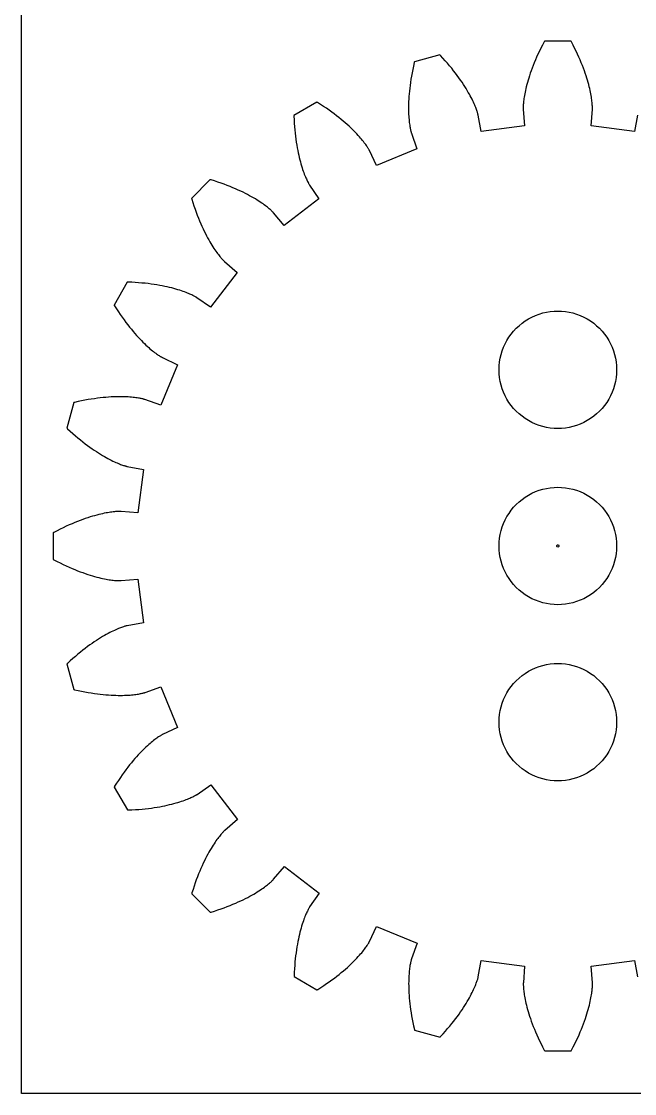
# Model space of a CAD drawing. Extents: x 0 to 209, y 27 to 297.
# Drawn here: x 0.4 to 52.6, y 26.8 to 118.1 of the extents above; entities that cross this region are included whole.
import ezdxf

# ---------------------------------------------------------------- set-up
doc = ezdxf.new("R2010")
doc.units = 0
for name, color, linetype in [('BoundingBox', 7, 'CONTINUOUS'), ('Centres', 7, 'CONTINUOUS'), ('Circles', 7, 'CONTINUOUS'), ('Gears', 7, 'CONTINUOUS')]:
    doc.layers.add(name, color=color, linetype=linetype)

msp = doc.modelspace()

# ---------------------------------------------------------------- linework, layer by layer
at = {"layer": 'BoundingBox', "color": 7}
msp.add_lwpolyline([(0.350749, 296.646874), (209.200745, 296.646874), (209.200745, 26.79689), (0.350749, 26.79689)], close=True, dxfattribs=at)
at = {"layer": 'Centres', "color": 7}
for points in [[(43.530004, 77.742168), (45.077007, 78.635332), (46.982999, 78.635332), (48.530002, 77.742168)], [(41.030004, 73.412042), (41.030004, 75.198368), (41.982999, 76.849003), (43.530004, 77.742168)], [(48.530002, 77.742168), (50.077008, 76.849003), (51.030002, 75.198368), (51.030002, 73.412042)], [(43.530004, 69.081913), (41.982999, 69.975078), (41.030004, 71.625713), (41.030004, 73.412042)], [(45.933847, 73.412042), (45.933847, 73.446395), (45.952182, 73.478137), (45.981924, 73.495314)], [(45.981924, 73.328767), (45.952175, 73.345938), (45.933847, 73.377688), (45.933847, 73.412042)], [(45.981924, 73.495314), (46.011677, 73.512486), (46.048329, 73.512486), (46.078082, 73.495314)], [(46.078082, 73.328767), (46.048329, 73.311595), (46.011677, 73.311595), (45.981924, 73.328767)], [(46.078082, 73.495314), (46.107832, 73.478143), (46.126159, 73.446395), (46.126159, 73.412042)], [(46.126159, 73.412042), (46.126159, 73.377688), (46.107824, 73.345944), (46.078082, 73.328767)], [(51.030002, 73.412042), (51.030002, 71.625713), (50.077008, 69.975078), (48.530002, 69.081913)], [(48.530002, 69.081913), (46.982999, 68.188751), (45.077007, 68.188751), (43.530004, 69.081913)]]:
    msp.add_open_spline(points, degree=3, dxfattribs=at)
at = {"layer": 'Circles', "color": 7}
for points in [[(43.529443, 92.741749), (45.076446, 93.634913), (46.982438, 93.634913), (48.529441, 92.741749)], [(41.029443, 88.41162), (41.029443, 90.197949), (41.982438, 91.848584), (43.529443, 92.741749)], [(48.529441, 92.741749), (50.076447, 91.848584), (51.029441, 90.197949), (51.029441, 88.41162)], [(43.529443, 84.081494), (41.982438, 84.974659), (41.029443, 86.625294), (41.029443, 88.41162)], [(51.029441, 88.41162), (51.029441, 86.625294), (50.076447, 84.974659), (48.529441, 84.081494)], [(48.529441, 84.081494), (46.982438, 83.18833), (45.076446, 83.18833), (43.529443, 84.081494)], [(43.529443, 62.741748), (45.076446, 63.634912), (46.982438, 63.634912), (48.529441, 62.741748)], [(41.029443, 58.411622), (41.029443, 60.197948), (41.982438, 61.848583), (43.529443, 62.741748)], [(48.529441, 62.741748), (50.076447, 61.848583), (51.029441, 60.197948), (51.029441, 58.411622)], [(43.529443, 54.081493), (41.982438, 54.974658), (41.029443, 56.625293), (41.029443, 58.411622)], [(51.029441, 58.411622), (51.029441, 56.625293), (50.076447, 54.974658), (48.529441, 54.081493)], [(48.529441, 54.081493), (46.982438, 53.188329), (45.076446, 53.188329), (43.529443, 54.081493)]]:
    msp.add_open_spline(points, degree=3, dxfattribs=at)
at = {"layer": 'Gears', "color": 7}
msp.add_lwpolyline([(52.806383, 110.090824), (52.549142, 108.698714), (48.857202, 109.184224), (48.968702, 110.595443), (48.969496, 110.608937), (48.97029, 110.63013), (48.971084, 110.659329), (48.971348, 110.696429), (48.971084, 110.74143), (48.970025, 110.79423), (48.967909, 110.855031), (48.963913, 110.923529), (48.958913, 110.99993), (48.951928, 111.084131), (48.943937, 111.176129), (48.933328, 111.275729), (48.920231, 111.38297), (48.904726, 111.49795), (48.886338, 111.620431), (48.864748, 111.750341), (48.839956, 111.88784), (48.811757, 112.032602), (48.779658, 112.184591), (48.743656, 112.3439), (48.703357, 112.510309), (48.658857, 112.683831), (48.609755, 112.864221), (48.555857, 113.05148), (48.496855, 113.245441), (48.432757, 113.446151), (48.363156, 113.653291), (48.287855, 113.86677), (48.206956, 114.086631), (48.119855, 114.31259), (48.026555, 114.544691), (47.926855, 114.782559), (47.820546, 115.026291), (47.707505, 115.275631), (47.587437, 115.53042), (47.460207, 115.790399), (47.325605, 116.055671), (47.183516, 116.325979), (47.165207, 116.359981), (47.156211, 116.377179), (47.151211, 116.385169), (47.148221, 116.389165), (47.147692, 116.390223), (47.147427, 116.390752), (47.147189, 116.391281), (44.898149, 116.391017), (44.897884, 116.390487), (44.897662, 116.389958), (44.897133, 116.3889), (44.895016, 116.384905), (44.891021, 116.376914), (44.881019, 116.359822), (44.86271, 116.325723), (44.72073, 116.055472), (44.586139, 115.790193), (44.458998, 115.530123), (44.339028, 115.275232), (44.225948, 115.025902), (44.119779, 114.782252), (44.020179, 114.544302), (43.92698, 114.312212), (43.839979, 114.086202), (43.75898, 113.866341), (43.68388, 113.652693), (43.61438, 113.445593), (43.550179, 113.244883), (43.49138, 113.050843), (43.437479, 112.863623), (43.388478, 112.683244), (43.34388, 112.509693), (43.303679, 112.343294), (43.267781, 112.183972), (43.235779, 112.031932), (43.20748, 111.887152), (43.182794, 111.749672), (43.161389, 111.619732), (43.143001, 111.497283), (43.12739, 111.382383), (43.114479, 111.275092), (43.103869, 111.175394), (43.095878, 111.083494), (43.089872, 110.999293), (43.084872, 110.922891), (43.081882, 110.854293), (43.079765, 110.793492), (43.078707, 110.740594), (43.078178, 110.695792), (43.078707, 110.658594), (43.079765, 110.629392), (43.080824, 110.608199), (43.081353, 110.594784), (43.193203, 109.183566), (39.501432, 108.697044), (39.243812, 110.089054), (39.240822, 110.102257), (39.236827, 110.122948), (39.229816, 110.151348), (39.22082, 110.187247), (39.209125, 110.230546), (39.194415, 110.281346), (39.176714, 110.339546), (39.155812, 110.404946), (39.131417, 110.477447), (39.103517, 110.556946), (39.071418, 110.643648), (39.035516, 110.737045), (38.995117, 110.837397), (38.950318, 110.944227), (38.900716, 111.057808), (38.846218, 111.177876), (38.786718, 111.304106), (38.721818, 111.436718), (38.651418, 111.575206), (38.575417, 111.719748), (38.493517, 111.870166), (38.405618, 112.026095), (38.311418, 112.187626), (38.210887, 112.354637), (38.103728, 112.526666), (37.989827, 112.703887), (37.868968, 112.885967), (37.741077, 113.072777), (37.605817, 113.264166), (37.463288, 113.459968), (37.313137, 113.660006), (37.155268, 113.864037), (36.989488, 114.071867), (36.815736, 114.283356), (36.633867, 114.498426), (36.443597, 114.716757), (36.244967, 114.938047), (36.037867, 115.162347), (36.011366, 115.190547), (35.997978, 115.204755), (35.990967, 115.211766), (35.986971, 115.215761), (35.986178, 115.216555), (35.985648, 115.217084), (35.985119, 115.217613), (33.812819, 114.635162), (33.812639, 114.634633), (33.812588, 114.634104), (33.812324, 114.633046), (33.811266, 114.628045), (33.809149, 114.619049), (33.804148, 114.600158), (33.796158, 114.562558), (33.728858, 114.264709), (33.667658, 113.973677), (33.612156, 113.689489), (33.562158, 113.412316), (33.517456, 113.142238), (33.477957, 112.879337), (33.443257, 112.623667), (33.413158, 112.375367), (33.387758, 112.134538), (33.366459, 111.901257), (33.349155, 111.675517), (33.335158, 111.457326), (33.325157, 111.246916), (33.318146, 111.044356), (33.314151, 110.849467), (33.313357, 110.662618), (33.314415, 110.483556), (33.31841, 110.312347), (33.325422, 110.149168), (33.333412, 109.994016), (33.343519, 109.846836), (33.355108, 109.707708), (33.36802, 109.576538), (33.38191, 109.453427), (33.396621, 109.338458), (33.411914, 109.231426), (33.427524, 109.132427), (33.44332, 109.041527), (33.458825, 108.958527), (33.473932, 108.883528), (33.488643, 108.816427), (33.502243, 108.757227), (33.515049, 108.705927), (33.526452, 108.662426), (33.536453, 108.626726), (33.544444, 108.598728), (33.55045, 108.578434), (33.555451, 108.565734), (34.028682, 107.231615), (30.588662, 105.806136), (29.979541, 107.083996), (29.973535, 107.095903), (29.963533, 107.114714), (29.949431, 107.140326), (29.931334, 107.172626), (29.908738, 107.211528), (29.881438, 107.256827), (29.849339, 107.308326), (29.812239, 107.366127), (29.769837, 107.429828), (29.722138, 107.499527), (29.668938, 107.574827), (29.609939, 107.655827), (29.545039, 107.742327), (29.474139, 107.834027), (29.396939, 107.930928), (29.313338, 108.032718), (29.223139, 108.139356), (29.126238, 108.250608), (29.022397, 108.366297), (28.911619, 108.486137), (28.793628, 108.610208), (28.668297, 108.738147), (28.535598, 108.869817), (28.395189, 109.005067), (28.247208, 109.143558), (28.091268, 109.285298), (27.927469, 109.429827), (27.75557, 109.577218), (27.575428, 109.727107), (27.386968, 109.879256), (27.190298, 110.033606), (26.984878, 110.189797), (26.771079, 110.347687), (26.548397, 110.507046), (26.317037, 110.667656), (26.076907, 110.829277), (25.827677, 110.991728), (25.569497, 111.154688), (25.536597, 111.175087), (25.520198, 111.185273), (25.512197, 111.190274), (25.508197, 111.192391), (25.507218, 111.19292), (25.506768, 111.193184), (25.506318, 111.193449), (23.558778, 110.068711), (23.558728, 110.068181), (23.558798, 110.067652), (23.558778, 110.066594), (23.558888, 110.061593), (23.559205, 110.051592), (23.559496, 110.032304), (23.561507, 109.993603), (23.573707, 109.688512), (23.590008, 109.391504), (23.609907, 109.102624), (23.633408, 108.822012), (23.660308, 108.549613), (23.690208, 108.285403), (23.722908, 108.029464), (23.758308, 107.781972), (23.796008, 107.542633), (23.835708, 107.311842), (23.877508, 107.089164), (23.920908, 106.875034), (23.965708, 106.669243), (24.011608, 106.471764), (24.058508, 106.282624), (24.106308, 106.101884), (24.154508, 105.929423), (24.202908, 105.765154), (24.251308, 105.609304), (24.299508, 105.461524), (24.347408, 105.321993), (24.394708, 105.190553), (24.441108, 105.067294), (24.486308, 104.952034), (24.530308, 104.844634), (24.572709, 104.745233), (24.613408, 104.653732), (24.652108, 104.569833), (24.688608, 104.493733), (24.722708, 104.425233), (24.754108, 104.364233), (24.782808, 104.310533), (24.808308, 104.264234), (24.830607, 104.225335), (24.849409, 104.193434), (24.86471, 104.168537), (24.875909, 104.150545), (24.88391, 104.139353), (25.68626, 102.973072), (22.732461, 100.705871), (21.8133, 101.782601), (21.804302, 101.792602), (21.790001, 101.808213), (21.769901, 101.829406), (21.744001, 101.855904), (21.712101, 101.887506), (21.674001, 101.924206), (21.629601, 101.965804), (21.578801, 102.012005), (21.521501, 102.062504), (21.457401, 102.117505), (21.386501, 102.176505), (21.308501, 102.239505), (21.223501, 102.306105), (21.131201, 102.376305), (21.031501, 102.449904), (20.924371, 102.526604), (20.809681, 102.606106), (20.687301, 102.688505), (20.557111, 102.773405), (20.419011, 102.860505), (20.272951, 102.949704), (20.118731, 103.040904), (19.956541, 103.133804), (19.785901, 103.228104), (19.607081, 103.323505), (19.419821, 103.420004), (19.224121, 103.517304), (19.020021, 103.615105), (18.807231, 103.713305), (18.585901, 103.811505), (18.355831, 103.909605), (18.117091, 104.007405), (17.869671, 104.104505), (17.613421, 104.200805), (17.348351, 104.296005), (17.074431, 104.390003), (16.791781, 104.482303), (16.500221, 104.572905), (16.463121, 104.584097), (16.444621, 104.590103), (16.43562, 104.593092), (16.430619, 104.594151), (16.42964, 104.59441), (16.429032, 104.59464), (16.428529, 104.59481), (14.838429, 103.004259), (14.838499, 103.00373), (14.838739, 103.003201), (14.83903, 103.002142), (14.841041, 102.997142), (14.844042, 102.988146), (14.849042, 102.969546), (14.860342, 102.932446), (14.950942, 102.640936), (15.043442, 102.358295), (15.137342, 102.084427), (15.232742, 101.819436), (15.329042, 101.563267), (15.426243, 101.315725), (15.524142, 101.077095), (15.622242, 100.847077), (15.720642, 100.625676), (15.818742, 100.413057), (15.916643, 100.208825), (16.014043, 100.013165), (16.110642, 99.825946), (16.206142, 99.647106), (16.300443, 99.476527), (16.393243, 99.314356), (16.484443, 99.160196), (16.573742, 99.014157), (16.660942, 98.876145), (16.745842, 98.745957), (16.828242, 98.623566), (16.907943, 98.508877), (16.984542, 98.401686), (17.058143, 98.302087), (17.128442, 98.209787), (17.195143, 98.124787), (17.258042, 98.046885), (17.317042, 97.975985), (17.371942, 97.911887), (17.422542, 97.854486), (17.468743, 97.803786), (17.510242, 97.759386), (17.546943, 97.721186), (17.578643, 97.689285), (17.605142, 97.663382), (17.626343, 97.643195), (17.641943, 97.628695), (17.651945, 97.6197), (18.728945, 96.700788), (16.462545, 93.74639), (15.296004, 94.548538), (15.284905, 94.555549), (15.266905, 94.566953), (15.241905, 94.58214), (15.210005, 94.601031), (15.170905, 94.623442), (15.124605, 94.648947), (15.071005, 94.677446), (15.010005, 94.708947), (14.941505, 94.743046), (14.865305, 94.779448), (14.781505, 94.818146), (14.689905, 94.858746), (14.590505, 94.901148), (14.483135, 94.945146), (14.367965, 94.990448), (14.244565, 95.036747), (14.113115, 95.084047), (13.973605, 95.131947), (13.825895, 95.180048), (13.669905, 95.228647), (13.505715, 95.277047), (13.333316, 95.325246), (13.152456, 95.372948), (12.963296, 95.419747), (12.765836, 95.465748), (12.560066, 95.510447), (12.345776, 95.553746), (12.123206, 95.595447), (11.892366, 95.635147), (11.653087, 95.672848), (11.405497, 95.708146), (11.149667, 95.740748), (10.885417, 95.770548), (10.613027, 95.797146), (10.332337, 95.820536), (10.043496, 95.840432), (9.746436, 95.856519), (9.441386, 95.86861), (9.402686, 95.869669), (9.383385, 95.870198), (9.373383, 95.870462), (9.368383, 95.870523), (9.367377, 95.870534), (9.366822, 95.870582), (9.366293, 95.870642), (8.241953, 93.922703), (8.242244, 93.922439), (8.242614, 93.921909), (8.243223, 93.920851), (8.246223, 93.916856), (8.251224, 93.908865), (8.261423, 93.892355), (8.281923, 93.859455), (8.445043, 93.601346), (8.607453, 93.352325), (8.769183, 93.112105), (8.929833, 92.880695), (9.089263, 92.658146), (9.247203, 92.444394), (9.403483, 92.239096), (9.557883, 92.042325), (9.710063, 91.853916), (9.859993, 91.673885), (10.007383, 91.502054), (10.151993, 91.338235), (10.293813, 91.182414), (10.432354, 91.034345), (10.567494, 90.894094), (10.699254, 90.761345), (10.827214, 90.636126), (10.951314, 90.518164), (11.071354, 90.407404), (11.187014, 90.303656), (11.298184, 90.206654), (11.404894, 90.116455), (11.506664, 90.032955), (11.603464, 89.955654), (11.695264, 89.884656), (11.781764, 89.819754), (11.862764, 89.760855), (11.938064, 89.707655), (12.007764, 89.659956), (12.071564, 89.617655), (12.129264, 89.580454), (12.180964, 89.548355), (12.226164, 89.521055), (12.265064, 89.49846), (12.297564, 89.480256), (12.323065, 89.466366), (12.342065, 89.456365), (12.353965, 89.450358), (13.632015, 88.841669), (12.207525, 85.401178), (10.873221, 85.874147), (10.860421, 85.878142), (10.840022, 85.884148), (10.812121, 85.892139), (10.776321, 85.90214), (10.732822, 85.913649), (10.681522, 85.926349), (10.622322, 85.940161), (10.555321, 85.95466), (10.480322, 85.969873), (10.397421, 85.985378), (10.306421, 86.001068), (10.207422, 86.016466), (10.100431, 86.031759), (9.985351, 86.04647), (9.862261, 86.060361), (9.731201, 86.073167), (9.592001, 86.084755), (9.444882, 86.094942), (9.289621, 86.102932), (9.126441, 86.108938), (8.955352, 86.112933), (8.776211, 86.11505), (8.589252, 86.114256), (8.394411, 86.110261), (8.191732, 86.103276), (7.981412, 86.093169), (7.763281, 86.079675), (7.537592, 86.062266), (7.304171, 86.040861), (7.063392, 86.015355), (6.815121, 85.985354), (6.559442, 85.950654), (6.296512, 85.910953), (6.026492, 85.866355), (5.749351, 85.816253), (5.465242, 85.760754), (5.174162, 85.699453), (4.876312, 85.632154), (4.838711, 85.623158), (4.81991, 85.619163), (4.810909, 85.617046), (4.805908, 85.615988), (4.804903, 85.615723), (4.804268, 85.615533), (4.803818, 85.615414), (4.221928, 83.442904), (4.222378, 83.442639), (4.222775, 83.44211), (4.223595, 83.441316), (4.227596, 83.438327), (4.234596, 83.431315), (4.248696, 83.418007), (4.276896, 83.391408), (4.501316, 83.184268), (4.722706, 82.985648), (4.940966, 82.795577), (5.156106, 82.613758), (5.367636, 82.439966), (5.575596, 82.274316), (5.779596, 82.116527), (5.979736, 81.966418), (6.175536, 81.823897), (6.366926, 81.688677), (6.553746, 81.560827), (6.735826, 81.440156), (6.913136, 81.326216), (7.085286, 81.219147), (7.252176, 81.118587), (7.413796, 81.024488), (7.569746, 80.936686), (7.720086, 80.854787), (7.864686, 80.778888), (8.003316, 80.708687), (8.135856, 80.643887), (8.262136, 80.584488), (8.382196, 80.529987), (8.495746, 80.480486), (8.602726, 80.435888), (8.702976, 80.395587), (8.796476, 80.359587), (8.883176, 80.327687), (8.962776, 80.299688), (9.035376, 80.275373), (9.100776, 80.254471), (9.158976, 80.236876), (9.209676, 80.222271), (9.253076, 80.210577), (9.289076, 80.201581), (9.317476, 80.194569), (9.338177, 80.189569), (9.351176, 80.187452), (10.743276, 79.930214), (10.257776, 76.238273), (8.846556, 76.349763), (8.833057, 76.350557), (8.811856, 76.351351), (8.782656, 76.352145), (8.745556, 76.352409), (8.700556, 76.352145), (8.647656, 76.351086), (8.586856, 76.34897), (8.518356, 76.344974), (8.442056, 76.339974), (8.357956, 76.332962), (8.265956, 76.324972), (8.166356, 76.314362), (8.059116, 76.301265), (7.944146, 76.285761), (7.821666, 76.267372), (7.691746, 76.245782), (7.554246, 76.220991), (7.409486, 76.192791), (7.257506, 76.16079), (7.098196, 76.124791), (6.931786, 76.08449), (6.758266, 76.039989), (6.577866, 75.990891), (6.390616, 75.93699), (6.196656, 75.87799), (5.995936, 75.81389), (5.788806, 75.744291), (5.575336, 75.668991), (5.355466, 75.588092), (5.129506, 75.500991), (4.897396, 75.407691), (4.659526, 75.30799), (4.415796, 75.201681), (4.166466, 75.088651), (3.911666, 74.96857), (3.651696, 74.84135), (3.386426, 74.706741), (3.116116, 74.564659), (3.082116, 74.54635), (3.064916, 74.537354), (3.056915, 74.532354), (3.052914, 74.529364), (3.051909, 74.528835), (3.051353, 74.52857), (3.05085, 74.528329), (3.051141, 72.279289), (3.051591, 72.279025), (3.052226, 72.278794), (3.053205, 72.278265), (3.057206, 72.276148), (3.066207, 72.272153), (3.083307, 72.262152), (3.117407, 72.243843), (3.387657, 72.101862), (3.652937, 71.967271), (3.913007, 71.840131), (4.167897, 71.720161), (4.417227, 71.607073), (4.660877, 71.500911), (4.898837, 71.401211), (5.130927, 71.308012), (5.356937, 71.221011), (5.576787, 71.140012), (5.790437, 71.064912), (5.997537, 70.995412), (6.198247, 70.931213), (6.392297, 70.872412), (6.579517, 70.818511), (6.759887, 70.769513), (6.933437, 70.724912), (7.099847, 70.684711), (7.259167, 70.648813), (7.411197, 70.616811), (7.555987, 70.588512), (7.693467, 70.563826), (7.823397, 70.542315), (7.945857, 70.523927), (8.060757, 70.508316), (8.168047, 70.495405), (8.267747, 70.484795), (8.359747, 70.476805), (8.443847, 70.470799), (8.520247, 70.465798), (8.588847, 70.462808), (8.649647, 70.460691), (8.702547, 70.459633), (8.747347, 70.459104), (8.784447, 70.459633), (8.813647, 70.460691), (8.834946, 70.46175), (8.848347, 70.462279), (10.259567, 70.574129), (10.746087, 66.882361), (9.354087, 66.624731), (9.340887, 66.621741), (9.320088, 66.617746), (9.291688, 66.610734), (9.255788, 66.601738), (9.212388, 66.590044), (9.161488, 66.575333), (9.103288, 66.557632), (9.037888, 66.53673), (8.965388, 66.512336), (8.885788, 66.484435), (8.799088, 66.452434), (8.705588, 66.416535), (8.605248, 66.376136), (8.498428, 66.331334), (8.384849, 66.281735), (8.264778, 66.227234), (8.138538, 66.167734), (8.005938, 66.102835), (7.867438, 66.032434), (7.722908, 65.956536), (7.572489, 65.874634), (7.416558, 65.786734), (7.255028, 65.692535), (7.088018, 65.592004), (6.915988, 65.484845), (6.738768, 65.370944), (6.556688, 65.250085), (6.369878, 65.122186), (6.178478, 64.986936), (5.982688, 64.844394), (5.782658, 64.694246), (5.578618, 64.536385), (5.370799, 64.370594), (5.159298, 64.196856), (4.944228, 64.014984), (4.725898, 63.824706), (4.504609, 63.626086), (4.280309, 63.418986), (4.252108, 63.392485), (4.238009, 63.379097), (4.231008, 63.372086), (4.228007, 63.368091), (4.227161, 63.367297), (4.226737, 63.366768), (4.226314, 63.366239), (4.808754, 61.193938), (4.809257, 61.193758), (4.809786, 61.193708), (4.810765, 61.193443), (4.815765, 61.192385), (4.824767, 61.190268), (4.843666, 61.185268), (4.881266, 61.177277), (5.179116, 61.110076), (5.470146, 61.048878), (5.754336, 60.993376), (6.031516, 60.943378), (6.301586, 60.898676), (6.564496, 60.859177), (6.820156, 60.824476), (7.068466, 60.794377), (7.309276, 60.768977), (7.542566, 60.747679), (7.768316, 60.730481), (7.986506, 60.716484), (8.196906, 60.706483), (8.399456, 60.699471), (8.594356, 60.695476), (8.781206, 60.694682), (8.960266, 60.695741), (9.131476, 60.699736), (9.294666, 60.706747), (9.449806, 60.714738), (9.596986, 60.724845), (9.736116, 60.736434), (9.867286, 60.749345), (9.990396, 60.763236), (10.105366, 60.777947), (10.212396, 60.79324), (10.311396, 60.80885), (10.402296, 60.824646), (10.485296, 60.84015), (10.560296, 60.855258), (10.627396, 60.869969), (10.686496, 60.883674), (10.737796, 60.89648), (10.781296, 60.907884), (10.816996, 60.917885), (10.844996, 60.925875), (10.865294, 60.931881), (10.878095, 60.936882), (12.212209, 61.410111), (13.637689, 57.970091), (12.359829, 57.360972), (12.347928, 57.354966), (12.329127, 57.344965), (12.303526, 57.330863), (12.271226, 57.312765), (12.232425, 57.29017), (12.187126, 57.26287), (12.135625, 57.230768), (12.077825, 57.193769), (12.014125, 57.151369), (11.944425, 57.103668), (11.869126, 57.050468), (11.788125, 56.991468), (11.701725, 56.926569), (11.610025, 56.855668), (11.513125, 56.778468), (11.411306, 56.694868), (11.304666, 56.604669), (11.193415, 56.507868), (11.077726, 56.40403), (10.957895, 56.293238), (10.833815, 56.175258), (10.705885, 56.049927), (10.574195, 55.917228), (10.438955, 55.776819), (10.300455, 55.628838), (10.158724, 55.472898), (10.014205, 55.309099), (9.866795, 55.1372), (9.716914, 54.957058), (9.564764, 54.768598), (9.410415, 54.571928), (9.254224, 54.366508), (9.096335, 54.152709), (8.936965, 53.930027), (8.776364, 53.698668), (8.614754, 53.458537), (8.452294, 53.209308), (8.289334, 52.951127), (8.269036, 52.918229), (8.258436, 52.901825), (8.253436, 52.893834), (8.251425, 52.889839), (8.25079, 52.888781), (8.250472, 52.888252), (8.250181, 52.887723), (9.374921, 50.940183), (9.375477, 50.940133), (9.376059, 50.940201), (9.377065, 50.940191), (9.382065, 50.940302), (9.392066, 50.940567), (9.411368, 50.940831), (9.450168, 50.942948), (9.755258, 50.955145), (10.052268, 50.971443), (10.341139, 50.99134), (10.621759, 51.014835), (10.894159, 51.041735), (11.158369, 51.071636), (11.414299, 51.104336), (11.661799, 51.139737), (11.901128, 51.177435), (12.131928, 51.217135), (12.354608, 51.258937), (12.568738, 51.302337), (12.774518, 51.347136), (12.972008, 51.393036), (13.161138, 51.439936), (13.341888, 51.487735), (13.514337, 51.535937), (13.678607, 51.584335), (13.834467, 51.632735), (13.982237, 51.680937), (14.121777, 51.728837), (14.253207, 51.776137), (14.376477, 51.822537), (14.491737, 51.867735), (14.599127, 51.911736), (14.698527, 51.954135), (14.789927, 51.994836), (14.873827, 52.033536), (14.949927, 52.070036), (15.018427, 52.104135), (15.079427, 52.135536), (15.133127, 52.164235), (15.179427, 52.189741), (15.218327, 52.212046), (15.250227, 52.230937), (15.275227, 52.24623), (15.293227, 52.257422), (15.304427, 52.265412), (16.470706, 53.067753), (18.737906, 50.113963), (17.661176, 49.194801), (17.650876, 49.185805), (17.635276, 49.171517), (17.614075, 49.151409), (17.587575, 49.12548), (17.555875, 49.093571), (17.519275, 49.055471), (17.477675, 49.011074), (17.431375, 48.960274), (17.380875, 48.902992), (17.325875, 48.838883), (17.266975, 48.767975), (17.203975, 48.68987), (17.137375, 48.604886), (17.067175, 48.512573), (16.993575, 48.412878), (16.916875, 48.305748), (16.837375, 48.191051), (16.754975, 48.068681), (16.670075, 47.93848), (16.582975, 47.800367), (16.493775, 47.654317), (16.402575, 47.500092), (16.309675, 47.337902), (16.215375, 47.167272), (16.119975, 46.98844), (16.023375, 46.801195), (15.926075, 46.605482), (15.828375, 46.401383), (15.730275, 46.188605), (15.631975, 45.967281), (15.533775, 45.737199), (15.435975, 45.498466), (15.338875, 45.251054), (15.242575, 44.994805), (15.147375, 44.729719), (15.053275, 44.455796), (14.960875, 44.173141), (14.870275, 43.881597), (14.858874, 43.844502), (14.852874, 43.825982), (14.849873, 43.816986), (14.848868, 43.811959), (14.848603, 43.811959), (14.848393, 43.811959), (14.848213, 43.811959), (16.438763, 42.221839), (16.439345, 42.221919), (16.439848, 42.222157), (16.440854, 42.222157), (16.445854, 42.224803), (16.454855, 42.227713), (16.473355, 42.23274), (16.510455, 42.243853), (16.801955, 42.334446), (17.084595, 42.426944), (17.358465, 42.520951), (17.623455, 42.616359), (17.879635, 42.712641), (18.127165, 42.809955), (18.365805, 42.907851), (18.595825, 43.005958), (18.817225, 43.104357), (19.029835, 43.202438), (19.234075, 43.30036), (19.429735, 43.397753), (19.616955, 43.494353), (19.795785, 43.589841), (19.966365, 43.684138), (20.128545, 43.776954), (20.282695, 43.86805), (20.428745, 43.957347), (20.566745, 44.044554), (20.696935, 44.129459), (20.819335, 44.21185), (20.934015, 44.291542), (21.041205, 44.368139), (21.140905, 44.441746), (21.233205, 44.512046), (21.318205, 44.578748), (21.396005, 44.641639), (21.466905, 44.700641), (21.531005, 44.755542), (21.588405, 44.806157), (21.639105, 44.852353), (21.683505, 44.89384), (21.721705, 44.930538), (21.753605, 44.962261), (21.779605, 44.988746), (21.799806, 45.009913), (21.814306, 45.025523), (21.822307, 45.035577), (22.741226, 46.112564), (25.695626, 43.846169), (24.893467, 42.679648), (24.886466, 42.668535), (24.874967, 42.650544), (24.859867, 42.625673), (24.840968, 42.593764), (24.818568, 42.554659), (24.793068, 42.508357), (24.764468, 42.454778), (24.733068, 42.393766), (24.698968, 42.325265), (24.662568, 42.249065), (24.623868, 42.165271), (24.583268, 42.073673), (24.540868, 41.974269), (24.496968, 41.866874), (24.451668, 41.751728), (24.405468, 41.628326), (24.358168, 41.496881), (24.310268, 41.357366), (24.262168, 41.209649), (24.213668, 41.053677), (24.165368, 40.889477), (24.117168, 40.717074), (24.069468, 40.536205), (24.022668, 40.347055), (23.976768, 40.149596), (23.932068, 39.94383), (23.888768, 39.729517), (23.846968, 39.506976), (23.807168, 39.276127), (23.769468, 39.036838), (23.734168, 38.789241), (23.701568, 38.533415), (23.671768, 38.269176), (23.645068, 37.996787), (23.621567, 37.716091), (23.601967, 37.427245), (23.586066, 37.130171), (23.573966, 36.825133), (23.572961, 36.786424), (23.572432, 36.76711), (23.572061, 36.757056), (23.572011, 36.752029), (23.572001, 36.752029), (23.571951, 36.752029), (23.571891, 36.752029), (25.519831, 35.627682), (25.520202, 35.627682), (25.520757, 35.627682), (25.521763, 35.627682), (25.525763, 35.630592), (25.533764, 35.635619), (25.550263, 35.645673), (25.583263, 35.666046), (25.841373, 35.829136), (26.090393, 35.991563), (26.330612, 36.153303), (26.562026, 36.313932), (26.784575, 36.473369), (26.998316, 36.631299), (27.203625, 36.787589), (27.400396, 36.941999), (27.588795, 37.094161), (27.768836, 37.244101), (27.940656, 37.3915), (28.104486, 37.536095), (28.260305, 37.677912), (28.408376, 37.816447), (28.548634, 37.951597), (28.681376, 38.083359), (28.806595, 38.211312), (28.924554, 38.335428), (29.035325, 38.455443), (29.139015, 38.571118), (29.235916, 38.682296), (29.326115, 38.789003), (29.409615, 38.890762), (29.486916, 38.987573), (29.557914, 39.079383), (29.622816, 39.165875), (29.681715, 39.246864), (29.734915, 39.322165), (29.782614, 39.391882), (29.824915, 39.455673), (29.862015, 39.513379), (29.894115, 39.565079), (29.921414, 39.610269), (29.94401, 39.649163), (29.962213, 39.681681), (29.976104, 39.707081), (29.986105, 39.726131), (29.992111, 39.738037), (30.600822, 41.016107), (34.041313, 39.591616), (33.568333, 38.257296), (33.564338, 38.244596), (33.557326, 38.224223), (33.549336, 38.196336), (33.539044, 38.160538), (33.527455, 38.117041), (33.514755, 38.065738), (33.500864, 38.006524), (33.486365, 37.939532), (33.471072, 37.864522), (33.455568, 37.781628), (33.439878, 37.690638), (33.424479, 37.591631), (33.409186, 37.484633), (33.394475, 37.369566), (33.380982, 37.246456), (33.368176, 37.115407), (33.357063, 36.976184), (33.346665, 36.829075), (33.337669, 36.673818), (33.331663, 36.510649), (33.327668, 36.339543), (33.325551, 36.160394), (33.32661, 35.973413), (33.330605, 35.778574), (33.337616, 35.575903), (33.347618, 35.365586), (33.361217, 35.147437), (33.378627, 34.921773), (33.400032, 34.688332), (33.425537, 34.447561), (33.455636, 34.199302), (33.490337, 33.943604), (33.530037, 33.680687), (33.574739, 33.410653), (33.624838, 33.133502), (33.680437, 32.849393), (33.741738, 32.558325), (33.809138, 32.260457), (33.818134, 32.22278), (33.822129, 32.20373), (33.825119, 32.194734), (33.825913, 32.189707), (33.826177, 32.189707), (33.826368, 32.189707), (33.826487, 32.189707), (35.998997, 31.607809), (35.999261, 31.607809), (35.99979, 31.607809), (36.000584, 31.607809), (36.003574, 31.611778), (36.00958, 31.618657), (36.022889, 31.63268), (36.049387, 31.66099), (36.256529, 31.88541), (36.455149, 32.106787), (36.645218, 32.325041), (36.827029, 32.540201), (37.000828, 32.751709), (37.166479, 32.959671), (37.324268, 33.163691), (37.474369, 33.363822), (37.616897, 33.559614), (37.752118, 33.751013), (37.879967, 33.937836), (38.000638, 34.119901), (38.114579, 34.297224), (38.221647, 34.469362), (38.322208, 34.636262), (38.416307, 34.797896), (38.504207, 34.953841), (38.586209, 35.104177), (38.662107, 35.248772), (38.732307, 35.387414), (38.797108, 35.519943), (38.856708, 35.646229), (38.911207, 35.766271), (38.960708, 35.87983), (39.005309, 35.986801), (39.045608, 36.087051), (39.081607, 36.180476), (39.113508, 36.267153), (39.141508, 36.346766), (39.165797, 36.419368), (39.186699, 36.484773), (39.204294, 36.542955), (39.218899, 36.593676), (39.230594, 36.637067), (39.23959, 36.673051), (39.246601, 36.701467), (39.251602, 36.722104), (39.253718, 36.735069), (39.510959, 38.127174), (43.2029, 37.641664), (43.091399, 36.230429), (43.090605, 36.216935), (43.089811, 36.195769), (43.089018, 36.166559), (43.088753, 36.129464), (43.089018, 36.084564), (43.090076, 36.031674), (43.092193, 35.970873), (43.096188, 35.902266), (43.101189, 35.825961), (43.1082, 35.741876), (43.11619, 35.649854), (43.1268, 35.550265), (43.139897, 35.443029), (43.155402, 35.328041), (43.17379, 35.205566), (43.19538, 35.075655), (43.220172, 34.938151), (43.248371, 34.793371), (43.28047, 34.641394), (43.316469, 34.482089), (43.356771, 34.315692), (43.401271, 34.142152), (43.45037, 33.961754), (43.504271, 33.774508), (43.56327, 33.580542), (43.627371, 33.379829), (43.696972, 33.172687), (43.77227, 32.959221), (43.853171, 32.739379), (43.94027, 32.513398), (44.03357, 32.281279), (44.13327, 32.043419), (44.23958, 31.799685), (44.35261, 31.550368), (44.472691, 31.295574), (44.599921, 31.035595), (44.73452, 30.770323), (44.876612, 30.499999), (44.894921, 30.466), (44.903917, 30.448802), (44.908917, 30.440864), (44.911907, 30.436895), (44.912436, 30.436895), (44.912701, 30.436895), (44.912939, 30.436895), (47.161979, 30.436895), (47.162244, 30.436895), (47.162466, 30.436895), (47.162995, 30.436895), (47.165112, 30.440864), (47.169107, 30.44986), (47.179108, 30.467058), (47.197312, 30.501163), (47.339292, 30.771408), (47.473894, 31.036679), (47.601034, 31.296738), (47.720993, 31.551638), (47.834082, 31.800981), (47.940243, 32.04461), (48.039943, 32.282576), (48.133143, 32.514668), (48.220143, 32.740675), (48.301143, 32.960518), (48.376242, 33.174169), (48.445743, 33.381285), (48.509944, 33.581998), (48.568742, 33.776043), (48.622643, 33.963262), (48.671644, 34.143634), (48.716242, 34.317201), (48.756443, 34.483597), (48.792342, 34.642929), (48.824343, 34.794959), (48.852643, 34.939739), (48.877355, 35.077216), (48.898866, 35.207153), (48.917254, 35.329602), (48.932865, 35.444511), (48.945776, 35.551799), (48.956386, 35.651494), (48.964376, 35.743384), (48.970382, 35.827495), (48.975383, 35.903907), (48.978373, 35.972487), (48.98049, 36.033288), (48.981548, 36.086205), (48.982077, 36.130999), (48.981548, 36.168093), (48.98049, 36.197303), (48.979431, 36.21847), (48.978902, 36.231964), (48.867041, 37.643198), (52.558812, 38.129714), (52.816443, 36.737715)], dxfattribs=at)

doc.saveas('drawing.dxf')
